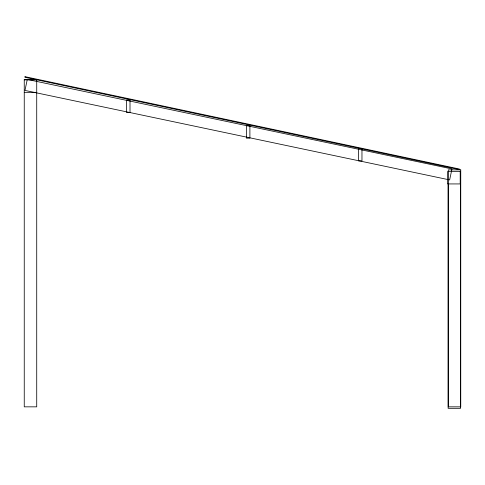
<?xml version="1.0" encoding="UTF-8"?>
<svg xmlns="http://www.w3.org/2000/svg" width="485" height="485" viewBox="0 0 485 485"><rect width="100%" height="100%" fill="white"/><g stroke="black" fill="none" stroke-linecap="round" stroke-linejoin="round"><path stroke-width="0.73" d="M24.25 79.867L36.721 79.867M24.25 92.338L36.721 92.338M460.592 171.357L460.592 408.315L448.122 408.315L448.122 183.469M27.281 79.443L24.965 90.422L449.643 179.917L451.959 168.938L27.281 79.443M25.044 76.685L24.917 77.297L459.198 169.604L459.325 168.998L25.044 76.685M36.721 79.57L24.25 79.57L24.25 406.842L36.721 406.842L36.721 79.57M130.01 99.989L126.518 99.989L126.518 112.459L130.01 112.459L130.01 99.989M249.896 125.676L246.404 125.676L246.404 138.146L249.896 138.146L249.896 125.676M361.968 148.404L358.476 148.404L358.476 160.874L361.968 160.874L361.968 148.404M460.75 169.883L448.279 169.883L448.279 406.842L460.75 406.842L460.75 169.883M460.204 171.454L447.734 171.454L447.734 183.93L460.204 183.93L460.204 171.454"/></g></svg>
